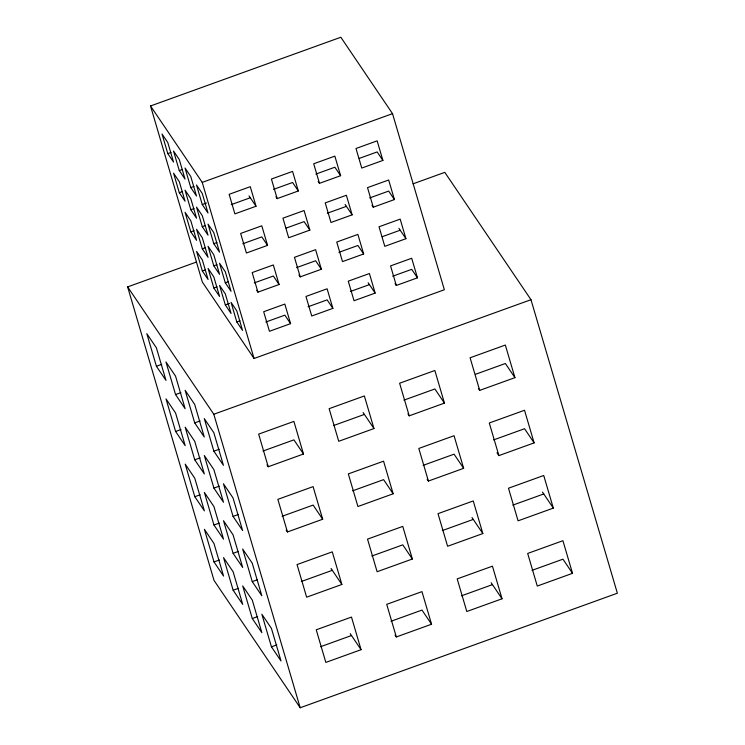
<?xml version="1.0" encoding="UTF-8"?>
<svg xmlns="http://www.w3.org/2000/svg" width="745" height="745" viewBox="0 0 745 745"><rect width="100%" height="100%" fill="white"/><g stroke="black" fill="none" stroke-linecap="round" stroke-linejoin="round"><path stroke-width="1.12" d="M150.527 105.976L340.828 37.25L392.531 113.659L444.355 289.758L254.064 358.485L202.361 282.076L150.527 105.976L202.23 182.385L254.064 358.485M167.793 153.6L173.538 162.084L167.774 142.518L162.028 134.025L167.793 153.6L170.959 152.455M179.284 170.577L185.021 179.07L179.266 159.505L173.52 151.012L179.284 170.577L182.451 169.432M202.23 182.385L392.531 113.659M190.767 187.554L196.512 196.047L190.757 176.481L185.011 167.988L190.767 187.554L193.942 186.408M179.312 192.732L185.049 201.225L179.294 181.65L173.548 173.166L179.312 192.732L182.478 191.586M202.258 204.54L208.004 213.023L202.249 193.458L196.503 184.974L202.258 204.54L206.486 203.013M190.794 209.708L196.54 218.201L190.785 198.636L185.039 190.143L190.794 209.708L193.97 208.563M231.267 204.624L250.292 197.751M273.555 189.36L292.58 182.488L298.326 190.971L277.177 198.608L275.901 196.727M315.843 174.088L334.868 167.215L340.614 175.699L319.465 183.335L318.19 181.454M359.183 158.434L377.156 151.943L382.902 160.426L361.763 168.063L355.998 148.497L377.147 140.861L382.902 160.426M256.038 206.244L234.889 213.88L229.134 194.315L250.273 186.678L256.038 206.244L249.016 195.87M202.286 226.694L208.032 235.178L202.277 215.612L196.531 207.119L202.286 226.694L205.462 225.549M190.822 231.863L196.568 240.356L190.813 220.79L185.067 212.297L190.822 231.863L193.998 230.717M213.778 243.671L219.524 252.164L213.759 232.598L208.013 224.105L213.778 243.671L216.944 242.525M202.314 248.849L208.06 257.332L202.305 237.767L196.559 229.274L202.314 248.849L205.49 247.703M242.777 243.764L261.812 236.891L267.557 245.375L246.409 253.011L240.654 233.446L261.793 225.809L267.557 245.375M286.127 228.11L304.1 221.619L309.846 230.112L288.697 237.748L282.942 218.173L304.081 210.537L309.846 230.112M327.353 213.219L346.388 206.346M369.65 197.947L388.676 191.074L394.422 199.567L373.273 207.203L371.997 205.313M413.093 183.81L444.802 172.356L530.98 299.704L617.363 593.216L300.198 707.75L214.02 580.402L127.637 286.899L196.54 262.017M352.134 214.839L330.985 222.476L325.23 202.901L346.369 195.264L352.134 214.839L345.112 204.456M213.806 265.825L219.552 274.318L213.787 254.743L208.041 246.26L213.806 265.825L216.972 264.68M202.342 270.994L208.088 279.487L202.333 259.921L196.587 251.428L202.342 270.994L205.518 269.848M225.297 282.802L231.043 291.295L225.279 271.729L219.533 263.236L225.297 282.802L228.464 281.657M213.834 287.98L219.579 296.473L213.815 276.898L208.078 268.414L213.834 287.98L217.009 286.834M254.296 282.895L273.331 276.022L279.068 284.515L257.928 292.152L256.653 290.261M296.585 267.623L315.619 260.75L321.365 269.243L300.216 276.879L298.941 274.989M338.873 252.35L357.907 245.478L363.653 253.971L342.504 261.607L336.749 242.041L357.889 234.405L363.653 253.971M382.222 236.696L400.195 230.205M405.941 238.698L384.793 246.334L379.037 226.769L400.177 219.132L405.941 238.698L398.92 228.324M225.325 304.956L231.071 313.449L225.307 293.884L219.561 285.391L225.325 304.956L229.553 303.429M236.808 321.942L242.553 330.426L236.798 310.861L231.052 302.368L236.808 321.942L239.983 320.797M265.816 322.026L284.841 315.154L290.587 323.647L269.448 331.283L263.683 311.717L284.832 304.081L290.587 323.647M308.104 306.754L327.13 299.881L332.875 308.374L311.736 316.01L305.971 296.445L327.12 288.809L332.875 308.374M350.392 291.481L369.427 284.618M392.68 276.218L411.715 269.345L417.461 277.829L396.312 285.465L395.036 283.584M156.413 366.27L165.986 380.416L156.385 347.803L146.812 333.658L156.413 366.27L161.749 364.342M375.163 293.102L354.024 300.738L348.26 281.172L369.408 273.536L375.163 293.102L368.142 282.728M175.559 394.571L185.133 408.716L175.541 376.104L165.958 361.958L175.559 394.571L180.895 392.643M127.637 286.899L213.806 414.248L530.98 299.704M194.706 422.871L204.279 437.017L194.687 404.405L185.114 390.259L194.706 422.871L200.051 420.944M175.606 431.495L185.179 445.64L175.587 413.028L166.005 398.882L175.606 431.495L180.951 429.567M213.862 451.172L223.435 465.318L213.834 432.705L204.26 418.56L213.862 451.172L219.198 449.244M194.752 459.795L204.335 473.941L194.734 441.329L185.16 427.183L194.752 459.795L200.098 457.868M262.948 451.051L293.912 439.867L303.485 454.012L268.247 466.743L266.971 464.852M333.425 425.6L364.398 414.416M403.911 400.149L434.875 388.965L444.448 403.11L409.21 415.84L407.934 413.95M475.459 374.307L505.361 363.504L514.935 377.659L479.687 390.38L478.411 388.499M373.971 428.561L338.733 441.291L329.132 408.679L364.37 395.949L373.971 428.561L363.122 412.525M213.908 488.096L223.481 502.242L213.88 469.629L204.307 455.484L213.908 488.096L219.244 486.159M194.808 496.71L204.381 510.865L194.78 478.253L185.207 464.107L194.808 496.71L200.144 494.782M233.055 516.387L242.628 530.542L233.027 497.93L223.453 483.784L233.055 516.387L238.391 514.46M213.955 525.011L223.528 539.166L213.927 506.553L204.353 492.398L213.955 525.011L219.291 523.083M282.141 516.276L313.114 505.091L322.687 519.237L287.44 531.967L286.164 530.077M352.618 490.825L383.591 479.64L393.164 493.786L357.926 506.516L348.325 473.904L383.563 461.174L393.164 493.786M423.104 465.364L454.068 454.18L463.651 468.335L428.403 481.056L427.127 479.175M493.581 439.913L524.554 428.729L534.128 442.884L498.889 455.605L496.971 452.774M233.101 553.312L242.674 567.466L233.073 534.854L223.5 520.699L233.101 553.312L238.437 551.384M214.001 561.935L223.575 576.09L213.973 543.478L204.4 529.322L214.001 561.935L219.337 560.007M252.248 581.612L261.821 595.767L252.229 563.155L242.656 549L252.248 581.612L257.593 579.685M233.148 590.236L242.721 604.391L233.129 571.778L223.547 557.623L233.148 590.236L238.484 588.308M301.334 581.5L332.307 570.316M371.82 556.04L402.784 544.856L412.358 559.011L377.119 571.732L367.527 539.129L402.766 526.398L412.358 559.011M442.297 530.589L473.271 519.405M512.784 505.138L543.748 493.954M341.881 584.462L306.642 597.192L297.041 564.58L332.279 551.849L341.881 584.462L331.031 568.426M482.844 533.56L447.605 546.281L438.004 513.668L473.243 500.947L482.844 533.56L471.995 517.524M553.321 508.109L518.082 520.829L508.481 488.217L543.729 475.496L553.321 508.109L542.472 492.063M252.294 618.536L261.868 632.691L252.276 600.079L242.702 585.924L252.294 618.536L257.64 616.609M271.45 646.837L281.023 660.992L271.422 628.38L261.849 614.225L271.45 646.837L276.786 644.909M320.536 646.716L351.5 635.532M391.013 621.265L421.987 610.081L431.56 624.236L396.321 636.956L395.036 635.075M461.5 595.814L492.464 584.629M531.977 570.363L562.95 559.178L572.523 573.324L537.275 586.054L527.683 553.442L562.922 540.712L572.523 573.324M361.074 649.687L325.835 662.407L316.234 629.804L351.482 617.074L361.074 649.687L350.224 633.65M502.037 598.784L466.798 611.505L457.197 578.893L492.445 566.172L502.037 598.784L491.188 582.739M514.935 377.659L505.334 345.047L470.095 357.777L479.687 390.38M534.128 442.884L524.527 410.272L489.288 422.992L498.889 455.605M394.422 199.567L388.667 180.001L367.518 187.638L373.273 207.203M417.461 277.829L411.696 258.264L390.557 265.9L396.312 285.465M444.448 403.11L434.856 370.498L399.609 383.228L409.21 415.84M463.651 468.335L454.05 435.723L418.811 448.453L428.403 481.056M340.614 175.699L334.859 156.133L313.71 163.77L319.465 183.335M431.56 624.236L421.959 591.623L386.72 604.344L396.321 636.956M298.326 190.971L292.571 171.406L271.422 179.042L277.177 198.608M321.365 269.243L315.601 249.677L294.461 257.314L300.216 276.879M279.068 284.515L273.313 264.95L252.173 272.586L257.928 292.152M303.485 454.012L293.893 421.409L258.645 434.13L268.247 466.743M322.687 519.237L313.086 486.625L277.848 499.355L287.44 531.967M213.806 414.248L300.198 707.75"/></g></svg>
